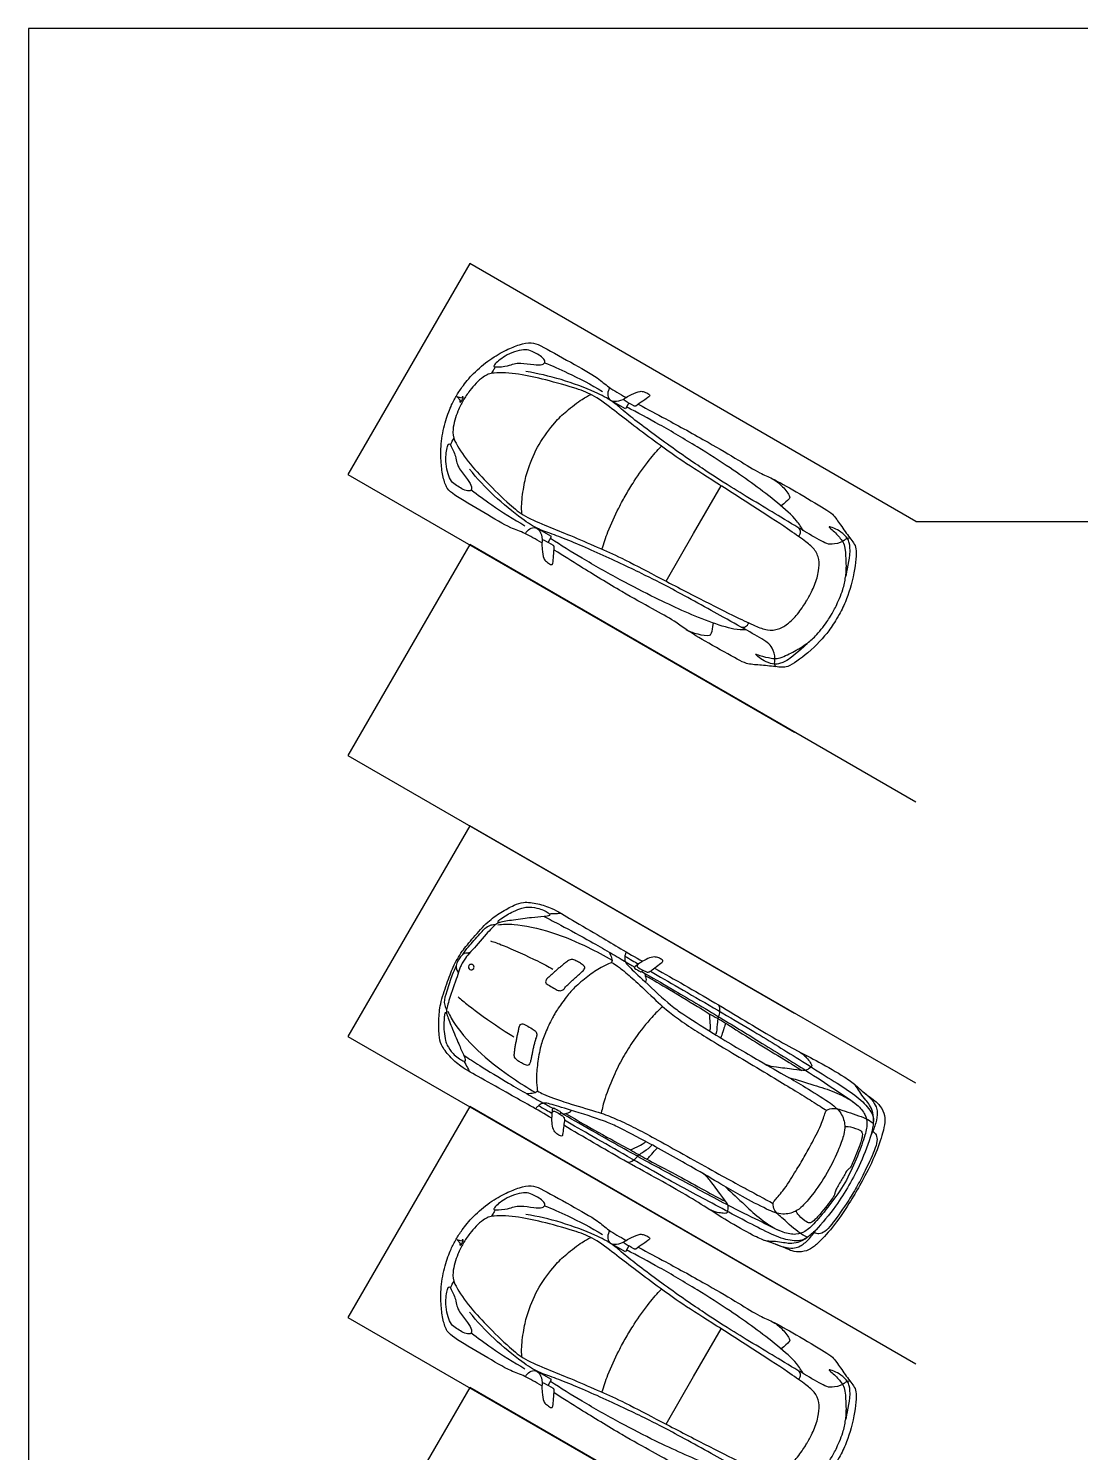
# Model space of a CAD drawing. Header units: millimetres. Extents: x 0 to 183, y -1 to 139.
# Drawn here: x 0.18 to 11.39, y 100.54 to 115.71 of the extents above; entities that cross this region are included whole.
import ezdxf

# ---------------------------------------------------------------- set-up
doc = ezdxf.new("R2010")
doc.units = ezdxf.units.MM
for name, color, linetype, true_color in [('AG-DIAGRAM', 7, 'Continuous', 0xfecc66), ('AG-LAYOUT', 7, 'Continuous', 0x66ccff), ('AG-TRANSPORT', 7, 'Continuous', 0x66ffff), ('X-VPRT', 6, 'Continuous', 0xff00ff)]:
    doc.layers.add(name, color=color, linetype=linetype, true_color=true_color)

msp = doc.modelspace()

# ---------------------------------------------------------------- linework, layer by layer
at = {"layer": 'AG-DIAGRAM'}
msp.add_lwpolyline([(9.634, 110.458), (15.73, 110.458)], dxfattribs=at)
at = {"layer": 'AG-LAYOUT'}
for points in [[(9.634, 110.458), (4.883, 113.202), (3.587, 110.958), (8.339, 108.215)], [(9.634, 107.467), (4.883, 110.21), (3.587, 107.966), (8.339, 105.223)], [(9.634, 104.475), (4.883, 107.218), (3.587, 104.975), (8.339, 102.232)], [(9.634, 101.484), (4.883, 104.227), (3.587, 101.983), (8.339, 99.24)], [(9.634, 98.492), (4.883, 101.235), (3.587, 98.992), (8.339, 96.248)]]:
    msp.add_lwpolyline(points, dxfattribs=at)
at = {"layer": 'AG-TRANSPORT'}
for points in [[(4.799, 111.77), (4.751, 111.782)], [(4.751, 111.782), (4.785, 111.746)], [(6.577, 111.719), (6.541, 111.656), (6.353, 111.764)], [(6.974, 109.821), (7.267, 110.329), (7.561, 110.837)], [(5.718, 110.233), (5.755, 110.295), (5.567, 110.403)], [(4.799, 102.795), (4.751, 102.807)], [(4.751, 102.807), (4.785, 102.771)], [(6.577, 102.744), (6.541, 102.682), (6.353, 102.789)], [(6.974, 100.846), (7.267, 101.354), (7.561, 101.862)], [(5.718, 101.258), (5.755, 101.32), (5.567, 101.428)]]:
    msp.add_lwpolyline(points, dxfattribs=at)
for start, end in [(150, 330), (330, 150)]:
    msp.add_arc((4.9, 105.713), 0.0294, start, end, dxfattribs=at)
for points, knots in [([(5.653, 110.228), (5.584, 110.267), (5.467, 110.339), (5.312, 110.384), (5.039, 110.55), (4.729, 110.73), (4.638, 110.803), (4.596, 110.932), (4.576, 111.083), (4.574, 111.285), (4.613, 111.505), (4.681, 111.682), (4.719, 111.754), (4.739, 111.789), (4.759, 111.823), (4.802, 111.893), (4.922, 112.039), (5.093, 112.183), (5.269, 112.283), (5.409, 112.341), (5.543, 112.369), (5.65, 112.327), (5.962, 112.148), (6.242, 111.995), (6.358, 111.884), (6.48, 111.817), (6.548, 111.778)], [-17.384286, -17.384286, -17.384286, -17.384286, -16.609426, -15.879892, -14.843538, -13.7547, -13.156896, -12.517001, -11.806577, -10.99345, -10.127832, -9.345538, -8.719658, -8.719658, -8.719658, -8.093778, -7.311484, -6.445866, -5.632739, -4.922314, -4.28242, -3.684616, -2.595778, -1.559424, -0.82989, -0.05503, -0.05503, -0.05503, -0.05503]), ([(5.155, 112.134), (5.18, 112.161), (5.277, 112.243), (5.469, 112.297), (5.551, 112.268), (5.662, 112.21), (5.694, 112.15), (5.651, 112.121), (5.565, 112.126), (5.428, 112.147), (5.355, 112.139), (5.29, 112.11), (5.171, 112.099), (5.131, 112.104), (5.144, 112.122), (5.155, 112.134)], [0, 0, 0, 0, 0.731056, 1.547526, 1.998622, 2.666628, 3.085441, 3.432069, 3.966879, 4.651187, 5.132542, 5.619067, 6.25391, 6.542166, 6.871363, 6.871363, 6.871363, 6.871363]), ([(8.48, 109.629), (8.485, 109.638), (8.497, 109.657), (8.564, 109.784), (8.603, 109.927), (8.61, 110.053), (8.557, 110.169), (8.441, 110.258), (8.258, 110.388), (7.891, 110.626), (7.469, 110.895), (7.115, 111.119), (6.885, 111.286), (6.63, 111.476), (6.429, 111.634), (6.214, 111.798), (6.018, 111.876), (5.688, 111.967), (5.417, 112.029), (5.145, 112.049), (5.022, 112.006), (4.88, 111.853), (4.836, 111.782), (4.814, 111.745)], [17.891792, 17.891792, 17.891792, 17.891792, 18.211015, 18.883423, 19.600099, 20.233564, 20.858866, 21.532373, 22.382362, 23.582949, 24.888632, 26.054363, 27.021713, 28.031907, 28.959895, 29.883623, 30.720383, 31.769336, 32.755486, 33.682725, 34.327617, 35.132888, 35.783584, 35.783584, 35.783584, 35.783584]), ([(5.156, 112.102), (5.15, 112.092), (5.137, 112.072), (5.122, 112.046), (5.114, 112.033)], [0, 0, 0, 0, 0.3396523, 0.7274045, 0.7274045, 0.7274045, 0.7274045]), ([(8.936, 110.277), (8.926, 110.279), (8.902, 110.282), (8.856, 110.236), (8.738, 110.206), (8.663, 110.226), (8.456, 110.346), (8.198, 110.502), (7.657, 110.825), (7.36, 111.02), (6.941, 111.308), (6.547, 111.608), (6.403, 111.742), (6.209, 111.843), (5.852, 111.978), (5.608, 112.032), (5.482, 112.053)], [0, 0, 0, 0, 0.312689, 0.762393, 1.376909, 1.880902, 2.728155, 3.760386, 5.182819, 6.288796, 7.616518, 8.880251, 9.629648, 10.453598, 11.571848, 12.696083, 12.696083, 12.696083, 12.696083]), ([(5.681, 112.147), (5.764, 112.113), (5.932, 112.039), (6.18, 111.914), (6.298, 111.842)], [0.020388, 0.020388, 0.020388, 0.020388, 0.951346, 2.116598, 2.116598, 2.116598, 2.116598]), ([(4.814, 111.745), (4.793, 111.708), (4.754, 111.635), (4.693, 111.435), (4.716, 111.307), (4.87, 111.082), (5.059, 110.878), (5.303, 110.638), (5.469, 110.507), (5.718, 110.403), (5.955, 110.308), (6.247, 110.182), (6.507, 110.066), (6.878, 109.871), (7.322, 109.64), (7.712, 109.442), (7.916, 109.348), (8.05, 109.293), (8.177, 109.304), (8.284, 109.373), (8.388, 109.478), (8.464, 109.601), (8.475, 109.62), (8.48, 109.629)], [35.783584, 35.783584, 35.783584, 35.783584, 36.434279, 37.23955, 37.884442, 38.811681, 39.797832, 40.846784, 41.683544, 42.607272, 43.535261, 44.545454, 45.512805, 46.678535, 47.984219, 49.184806, 50.034794, 50.708301, 51.333603, 51.967068, 52.683744, 53.356152, 53.675375, 53.675375, 53.675375, 53.675375]), ([(4.775, 111.736), (4.778, 111.732), (4.78, 111.729), (4.783, 111.726), (4.791, 111.732), (4.798, 111.741), (4.804, 111.751)], [-0.3027875, -0.3027875, -0.3027875, -0.3027875, -0.2625945, -0.2625945, -0.2625945, -0.1719803, -0.1719803, -0.1719803, -0.1719803]), ([(4.804, 111.751), (4.81, 111.762), (4.814, 111.772), (4.815, 111.782), (4.811, 111.783), (4.807, 111.783), (4.803, 111.784)], [0.1719803, 0.1719803, 0.1719803, 0.1719803, 0.2625945, 0.2625945, 0.2625945, 0.3027875, 0.3027875, 0.3027875, 0.3027875]), ([(5.623, 111.278), (5.67, 111.36), (5.785, 111.512), (5.908, 111.629), (6.077, 111.761), (6.141, 111.792), (6.173, 111.808)], [-3.14125, -3.14125, -3.14125, -3.14125, -2.179696, -1.413878, -0.593042, 0, 0, 0, 0]), ([(6.374, 111.882), (6.362, 111.862), (6.348, 111.818), (6.364, 111.744), (6.45, 111.728), (6.511, 111.751), (6.536, 111.77)], [0, 0, 0, 0, 0.476413, 0.939254, 1.439218, 2.001416, 2.001416, 2.001416, 2.001416]), ([(6.632, 111.687), (6.6, 111.705), (6.568, 111.724), (6.539, 111.74), (6.53, 111.746), (6.518, 111.759), (6.556, 111.783), (6.61, 111.812), (6.697, 111.849), (6.74, 111.838), (6.791, 111.816), (6.803, 111.799), (6.79, 111.781), (6.727, 111.738), (6.677, 111.703), (6.651, 111.686)], [0.041452, 0.041452, 0.041452, 0.041452, 0.408784, 0.408784, 0.408784, 0.647399, 0.902257, 1.350336, 1.955262, 2.342431, 2.763277, 2.990344, 3.226584, 3.732169, 4.256195, 4.256195, 4.256195, 4.256195]), ([(6.678, 111.704), (6.789, 111.645), (6.98, 111.545), (7.425, 111.301), (7.732, 111.119), (7.97, 110.97), (8.113, 110.914), (8.358, 110.776), (8.651, 110.601), (8.747, 110.538), (8.795, 110.477), (8.88, 110.35), (8.972, 110.23), (9.007, 110.165), (8.985, 109.893), (8.893, 109.603), (8.84, 109.505), (8.804, 109.442), (8.767, 109.38), (8.709, 109.284), (8.504, 109.059), (8.279, 108.905), (8.205, 108.902), (8.055, 108.922), (7.903, 108.932), (7.826, 108.943), (7.723, 108.994), (7.426, 109.161), (7.183, 109.304), (7.064, 109.401), (6.816, 109.532), (6.504, 109.707), (6.071, 109.971), (5.889, 110.085), (5.782, 110.153)], [-12.72119, -12.72119, -12.72119, -12.72119, -11.753926, -10.455281, -9.344977, -8.413743, -7.714264, -6.74431, -5.675796, -5.083367, -4.598335, -3.880282, -3.1678, -2.696792, -1.774782, -0.728823, 0, 0, 0, 0.728823, 1.774782, 2.696792, 3.1678, 3.880282, 4.598335, 5.083367, 5.675796, 6.74431, 7.714264, 8.413743, 9.344977, 10.455281, 11.753926, 12.72119, 12.72119, 12.72119, 12.72119]), ([(8.434, 110.359), (8.413, 110.396), (8.369, 110.473), (8.157, 110.666), (7.913, 110.848), (7.653, 111.032), (7.303, 111.255), (6.906, 111.49), (6.673, 111.614), (6.552, 111.676)], [0, 0, 0, 0, 0.646046, 1.600742, 2.612286, 3.62988, 4.800421, 6.034049, 7.173514, 7.173514, 7.173514, 7.173514]), ([(4.648, 111.255), (4.637, 111.22), (4.615, 111.096), (4.664, 110.902), (4.73, 110.846), (4.836, 110.779), (4.904, 110.781), (4.907, 110.833), (4.86, 110.905), (4.773, 111.013), (4.744, 111.08), (4.736, 111.151), (4.686, 111.26), (4.662, 111.292), (4.653, 111.271), (4.648, 111.255)], [0, 0, 0, 0, 0.731056, 1.547526, 1.998622, 2.666628, 3.085441, 3.432069, 3.966879, 4.651187, 5.132542, 5.619067, 6.25391, 6.542166, 6.871363, 6.871363, 6.871363, 6.871363]), ([(4.677, 111.271), (4.682, 111.281), (4.692, 111.302), (4.708, 111.329), (4.715, 111.342)], [0, 0, 0, 0, 0.3396523, 0.7274045, 0.7274045, 0.7274045, 0.7274045]), ([(5.44, 110.537), (5.437, 110.573), (5.432, 110.644), (5.462, 110.857), (5.502, 111.021), (5.576, 111.197), (5.623, 111.278)], [-6.2825, -6.2825, -6.2825, -6.2825, -5.689457, -4.868622, -4.102803, -3.14125, -3.14125, -3.14125, -3.14125]), ([(6.549, 110.744), (6.575, 110.789), (6.635, 110.89), (6.797, 111.12), (6.878, 111.207), (6.925, 111.258)], [-2.489076, -2.489076, -2.489076, -2.489076, -1.772371, -0.822774, 0, 0, 0, 0]), ([(8.146, 108.91), (8.14, 108.918), (8.125, 108.937), (8.142, 109), (8.11, 109.117), (8.054, 109.172), (7.847, 109.292), (7.583, 109.437), (7.033, 109.744), (6.715, 109.903), (6.257, 110.122), (5.8, 110.313), (5.612, 110.371), (5.427, 110.489), (5.132, 110.73), (4.963, 110.914), (4.881, 111.014)], [0, 0, 0, 0, 0.312689, 0.762393, 1.376909, 1.880902, 2.728155, 3.760386, 5.182819, 6.288796, 7.616518, 8.880251, 9.629648, 10.453598, 11.571848, 12.696083, 12.696083, 12.696083, 12.696083]), ([(8.115, 110.908), (8.16, 110.879), (8.214, 110.835), (8.304, 110.722), (8.279, 110.69), (8.244, 110.657), (8.201, 110.623)], [0, 0, 0, 0, 0.57673, 1.188876, 1.554535, 2.135081, 2.135081, 2.135081, 2.135081]), ([(4.9, 110.794), (4.971, 110.739), (5.118, 110.631), (5.351, 110.478), (5.472, 110.412)], [0.020388, 0.020388, 0.020388, 0.020388, 0.951346, 2.116598, 2.116598, 2.116598, 2.116598]), ([(6.292, 110.161), (6.312, 110.227), (6.348, 110.341), (6.466, 110.596), (6.523, 110.699), (6.549, 110.744)], [-4.978152, -4.978152, -4.978152, -4.978152, -4.155378, -3.205781, -2.489076, -2.489076, -2.489076, -2.489076]), ([(5.476, 110.327), (5.487, 110.347), (5.518, 110.381), (5.59, 110.404), (5.648, 110.338), (5.658, 110.274), (5.654, 110.242)], [0, 0, 0, 0, 0.476413, 0.939254, 1.439218, 2.001416, 2.001416, 2.001416, 2.001416]), ([(8.386, 110.388), (8.395, 110.376), (8.41, 110.346), (8.396, 110.311), (8.386, 110.297)], [0, 0, 0, 0, 0.3892369, 0.8014516, 0.8014516, 0.8014516, 0.8014516]), ([(8.76, 110.385), (8.789, 110.373), (8.833, 110.352), (8.91, 110.281), (8.929, 110.221), (8.944, 110.119), (8.88, 109.811), (8.888, 109.919), (8.893, 109.983), (8.885, 110.148), (8.87, 110.223), (8.825, 110.287), (8.756, 110.36), (8.69, 110.41), (8.739, 110.393), (8.76, 110.385)], [0, 0, 0, 0, 0.562578, 1.116806, 1.512502, 2.152326, 3.040175, 3.4018, 3.913663, 4.640467, 5.128197, 5.536126, 6.218216, 6.618198, 7.036082, 7.036082, 7.036082, 7.036082]), ([(5.774, 110.201), (5.742, 110.219), (5.71, 110.238), (5.681, 110.254), (5.672, 110.259), (5.655, 110.263), (5.652, 110.218), (5.654, 110.156), (5.665, 110.063), (5.697, 110.031), (5.742, 109.998), (5.762, 109.996), (5.771, 110.016), (5.777, 110.093), (5.782, 110.153), (5.784, 110.184)], [0.041452, 0.041452, 0.041452, 0.041452, 0.408784, 0.408784, 0.408784, 0.647399, 0.902257, 1.350336, 1.955262, 2.342431, 2.763277, 2.990344, 3.226584, 3.732169, 4.256195, 4.256195, 4.256195, 4.256195]), ([(7.825, 109.303), (7.782, 109.303), (7.693, 109.303), (7.421, 109.39), (7.141, 109.51), (6.852, 109.644), (6.483, 109.835), (6.081, 110.062), (5.857, 110.201), (5.743, 110.275)], [0, 0, 0, 0, 0.646046, 1.600742, 2.612286, 3.62988, 4.800421, 6.034049, 7.173514, 7.173514, 7.173514, 7.173514]), ([(8.477, 109.159), (8.515, 109.19), (8.583, 109.245), (8.691, 109.392), (8.717, 109.435), (8.742, 109.477), (8.767, 109.521), (8.791, 109.565), (8.863, 109.732), (8.878, 109.818), (8.886, 109.866)], [-3.880377, -3.880377, -3.880377, -3.880377, -3.187464, -2.330906, -1.940189, -1.940189, -1.940189, -1.549471, -0.692914, 0, 0, 0, 0]), ([(7.19, 109.305), (7.237, 109.281), (7.303, 109.256), (7.446, 109.235), (7.461, 109.273), (7.472, 109.32), (7.479, 109.374)], [0, 0, 0, 0, 0.57673, 1.188876, 1.554535, 2.135081, 2.135081, 2.135081, 2.135081]), ([(7.775, 109.331), (7.791, 109.329), (7.824, 109.331), (7.848, 109.361), (7.855, 109.377)], [0, 0, 0, 0, 0.3892369, 0.8014516, 0.8014516, 0.8014516, 0.8014516]), ([(7.966, 109.008), (7.99, 108.989), (8.03, 108.962), (8.13, 108.93), (8.192, 108.944), (8.288, 108.982), (8.522, 109.192), (8.433, 109.131), (8.379, 109.094), (8.233, 109.018), (8.161, 108.995), (8.083, 109.001), (7.985, 109.024), (7.908, 109.057), (7.948, 109.023), (7.966, 109.008)], [0, 0, 0, 0, 0.562578, 1.116806, 1.512502, 2.152326, 3.040175, 3.4018, 3.913663, 4.640467, 5.128197, 5.536126, 6.218216, 6.618198, 7.036082, 7.036082, 7.036082, 7.036082]), ([(4.752, 105.798), (4.769, 105.826), (4.803, 105.885), (4.926, 106.032), (5.07, 106.196), (5.211, 106.294), (5.354, 106.373), (5.455, 106.412), (5.614, 106.389), (5.767, 106.341), (5.979, 106.21), (6.276, 106.039), (6.487, 105.909), (6.646, 105.818), (6.724, 105.774)], [0, 0, 0, 0, 0.31317, 0.749157, 1.220198, 1.637784, 2.035792, 2.361968, 2.751553, 3.151136, 3.650507, 4.238154, 4.740912, 5.258968, 5.258968, 5.258968, 5.258968]), ([(5.206, 106.188), (5.2, 106.188), (5.189, 106.189), (5.184, 106.192), (5.184, 106.205), (5.218, 106.229), (5.283, 106.271), (5.348, 106.307), (5.441, 106.342), (5.495, 106.355), (5.619, 106.344), (5.706, 106.301), (5.735, 106.276), (5.737, 106.257), (5.692, 106.251), (5.675, 106.251)], [0.076448, 0.076448, 0.076448, 0.076448, 0.169912, 0.254035, 0.345026, 0.545478, 0.82381, 1.102629, 1.409875, 1.656542, 1.998436, 2.479135, 2.615945, 2.7207, 2.959773, 2.959773, 2.959773, 2.959773]), ([(5.728, 106.281), (5.754, 106.282), (5.806, 106.283), (5.837, 106.286), (5.852, 106.287)], [0, 0, 0, 0, 0.2780271, 0.4945497, 0.4945497, 0.4945497, 0.4945497]), ([(4.809, 105.847), (4.831, 105.879), (4.869, 105.931), (4.991, 106.064), (5.072, 106.156), (5.135, 106.165), (5.154, 106.168), (5.164, 106.169)], [0, 0, 0, 0, 0.311916, 0.739006, 1.089342, 1.326387, 1.493705, 1.493705, 1.493705, 1.493705]), ([(5.675, 106.251), (5.63, 106.247), (5.541, 106.239), (5.355, 106.215), (5.205, 106.191), (5.157, 106.17), (5.055, 106.059), (4.901, 105.88), (4.839, 105.813), (4.819, 105.78), (4.81, 105.765)], [2.959773, 2.959773, 2.959773, 2.959773, 3.324551, 3.765566, 4.148461, 4.366517, 4.750607, 5.246898, 5.544986, 5.775267, 5.775267, 5.775267, 5.775267]), ([(5.182, 106.164), (5.239, 106.169), (5.36, 106.178), (5.767, 106.094), (6.138, 105.929), (6.315, 105.836), (6.399, 105.787)], [0, 0, 0, 0, 0.416445, 1.054475, 1.700668, 2.241822, 2.241822, 2.241822, 2.241822]), ([(5.675, 106.251), (5.735, 106.22), (5.853, 106.161), (6.171, 105.986), (6.359, 105.878), (6.532, 105.776), (6.601, 105.734), (6.636, 105.713)], [0, 0, 0, 0, 0.449799, 1.047318, 1.526688, 1.965432, 2.310143, 2.310143, 2.310143, 2.310143]), ([(5.103, 105.992), (5.149, 105.977), (5.236, 105.949), (5.615, 105.776), (5.715, 105.721), (5.769, 105.691)], [0, 0, 0, 0, 0.381624, 1.014307, 1.445423, 1.445423, 1.445423, 1.445423]), ([(4.889, 105.868), (4.88, 105.865), (4.862, 105.86), (4.83, 105.864), (4.793, 105.842), (4.764, 105.791)], [-0.7832849, -0.7832849, -0.7832849, -0.7832849, -0.6178044, -0.4443146, 0, 0, 0, 0]), ([(6.367, 105.872), (6.379, 105.853), (6.393, 105.811), (6.402, 105.784), (6.396, 105.761), (6.376, 105.755), (6.271, 105.706), (6.141, 105.617), (5.996, 105.495), (5.903, 105.387), (5.808, 105.249), (5.791, 105.218), (5.783, 105.203)], [0, 0, 0, 0, 0.259849, 0.429993, 0.579219, 0.69615, 1.021832, 1.434575, 1.865112, 2.256044, 2.655661, 2.882585, 2.882585, 2.882585, 2.882585]), ([(6.549, 105.873), (6.545, 105.863), (6.537, 105.842), (6.532, 105.798), (6.538, 105.762), (6.59, 105.705), (6.751, 105.555), (7.023, 105.304), (7.153, 105.212), (7.49, 104.996), (7.956, 104.72), (8.258, 104.55), (8.457, 104.435), (8.703, 104.283), (8.845, 104.171), (8.886, 104.025), (8.869, 103.927), (8.817, 103.775), (8.738, 103.607), (8.69, 103.525)], [0, 0, 0, 0, 0.184261, 0.392413, 0.575799, 0.833104, 1.310419, 1.917921, 2.320885, 2.941993, 3.695454, 4.279483, 4.758598, 5.294378, 5.718211, 6.088209, 6.397173, 6.793689, 7.328757, 7.328757, 7.328757, 7.328757]), ([(6.536, 105.829), (6.562, 105.814), (6.608, 105.787), (6.658, 105.757), (6.68, 105.744)], [0.4540425, 0.4540425, 0.4540425, 0.4540425, 0.6006227, 0.7150624, 0.7150624, 0.7150624, 0.7150624]), ([(5.759, 104.103), (5.682, 104.148), (5.524, 104.24), (5.306, 104.358), (5.009, 104.529), (4.789, 104.647), (4.671, 104.756), (4.572, 104.882), (4.555, 104.99), (4.552, 105.153), (4.567, 105.324), (4.637, 105.53), (4.702, 105.71), (4.736, 105.77), (4.752, 105.798)], [-5.258968, -5.258968, -5.258968, -5.258968, -4.740912, -4.238154, -3.650507, -3.151136, -2.751553, -2.361968, -2.035792, -1.637784, -1.220198, -0.749157, -0.31317, 0, 0, 0, 0]), ([(4.738, 105.725), (4.722, 105.689), (4.695, 105.63), (4.641, 105.458), (4.602, 105.342), (4.626, 105.283), (4.633, 105.265), (4.637, 105.256)], [0, 0, 0, 0, 0.311916, 0.739006, 1.089342, 1.326387, 1.493705, 1.493705, 1.493705, 1.493705]), ([(4.81, 105.765), (4.801, 105.749), (4.782, 105.715), (4.756, 105.629), (4.677, 105.405), (4.632, 105.261), (4.638, 105.209), (4.693, 105.067), (4.765, 104.894), (4.802, 104.813), (4.821, 104.773)], [5.775267, 5.775267, 5.775267, 5.775267, 6.005548, 6.303636, 6.799926, 7.184016, 7.402072, 7.784968, 8.225982, 8.590761, 8.590761, 8.590761, 8.590761]), ([(4.764, 105.791), (4.734, 105.741), (4.734, 105.697), (4.754, 105.672), (4.758, 105.654), (4.76, 105.645)], [0, 0, 0, 0, 0.4443146, 0.6178044, 0.7832849, 0.7832849, 0.7832849, 0.7832849]), ([(6.394, 105.763), (6.416, 105.751), (6.461, 105.723), (6.555, 105.647), (6.692, 105.525), (6.914, 105.311), (6.993, 105.245), (7.151, 105.125), (7.334, 105.007), (7.564, 104.866), (8.127, 104.533), (8.509, 104.297), (8.645, 104.212), (8.685, 104.188)], [0, 0, 0, 0, 0.276688, 0.615201, 1.060592, 1.612504, 1.942861, 2.378103, 2.843005, 3.364562, 4.183329, 4.870194, 5.303436, 5.303436, 5.303436, 5.303436]), ([(6.68, 105.744), (6.673, 105.739), (6.663, 105.725), (6.672, 105.709), (6.728, 105.677), (6.75, 105.668), (6.784, 105.654), (6.817, 105.673), (6.871, 105.718), (6.927, 105.759), (6.945, 105.775), (6.931, 105.792), (6.895, 105.813), (6.85, 105.825), (6.781, 105.806), (6.722, 105.774), (6.709, 105.764), (6.645, 105.721), (6.635, 105.713), (6.637, 105.7)], [0.715062, 0.715062, 0.715062, 0.715062, 0.883101, 1.007976, 1.268906, 1.442012, 1.631477, 1.822469, 2.105561, 2.386023, 2.527924, 2.663049, 2.877487, 3.101801, 3.385128, 3.648654, 3.797956, 4.083934, 4.21726, 4.21726, 4.21726, 4.21726]), ([(6.7, 105.664), (6.702, 105.663), (6.706, 105.662), (6.716, 105.664), (6.723, 105.673), (6.727, 105.679)], [4.4870223, 4.4870223, 4.4870223, 4.4870223, 4.5782335, 4.6778283, 4.8018156, 4.8018156, 4.8018156, 4.8018156]), ([(6.851, 105.702), (7.067, 105.58), (7.475, 105.349), (8.09, 104.972), (8.367, 104.825), (8.6, 104.704), (8.866, 104.552), (8.992, 104.458), (9.06, 104.393), (9.179, 104.301), (9.243, 104.256), (9.303, 104.157), (9.307, 104.055), (9.281, 103.936), (9.203, 103.698), (9.064, 103.436), (9.028, 103.371), (9.01, 103.34)], [0, 0, 0, 0, 0.859617, 1.703194, 2.256197, 2.76668, 3.32231, 3.712008, 4.019643, 4.4017, 4.686773, 5.014551, 5.328015, 5.669825, 6.179207, 6.722529, 7.051928, 7.051928, 7.051928, 7.051928]), ([(6.715, 105.665), (6.827, 105.601), (7.04, 105.478), (7.569, 105.167), (7.986, 104.906), (8.5, 104.594), (8.789, 104.395), (9.006, 104.259), (9.1, 104.149), (9.121, 104.035), (9.088, 103.888), (8.965, 103.567), (8.878, 103.416)], [0.006545, 0.006545, 0.006545, 0.006545, 0.609149, 1.383577, 2.105261, 2.875347, 3.475055, 3.972617, 4.342592, 4.659921, 5.043789, 5.767616, 5.767616, 5.767616, 5.767616]), ([(6.744, 105.648), (6.749, 105.636), (6.756, 105.614), (6.765, 105.568), (6.755, 105.552)], [0, 0, 0, 0, 0.2456328, 0.5252418, 0.5252418, 0.5252418, 0.5252418]), ([(6.753, 105.622), (6.839, 105.573), (6.997, 105.483), (7.341, 105.275), (7.403, 105.236), (7.434, 105.216)], [0, 0, 0, 0, 0.546078, 1.166536, 1.498374, 1.498374, 1.498374, 1.498374]), ([(6.808, 105.669), (6.901, 105.615), (7.216, 105.432), (7.848, 105.067), (8.335, 104.765), (8.872, 104.43), (9.064, 104.295), (9.184, 104.147), (9.183, 104.051), (9.164, 103.924), (9.047, 103.616), (8.967, 103.467), (8.921, 103.391)], [0.924187, 0.924187, 0.924187, 0.924187, 1.359724, 2.276489, 3.058819, 3.840129, 4.332731, 4.749081, 5.037903, 5.393837, 5.961364, 6.478294, 6.478294, 6.478294, 6.478294]), ([(4.759, 105.397), (4.796, 105.365), (4.863, 105.304), (5.202, 105.062), (5.3, 105.003), (5.353, 104.971)], [0, 0, 0, 0, 0.381624, 1.014307, 1.445423, 1.445423, 1.445423, 1.445423]), ([(4.641, 105.21), (4.639, 105.215), (4.632, 105.224), (4.626, 105.227), (4.616, 105.221), (4.612, 105.18), (4.607, 105.102), (4.609, 105.028), (4.626, 104.929), (4.641, 104.877), (4.713, 104.774), (4.793, 104.721), (4.83, 104.708), (4.847, 104.715), (4.83, 104.757), (4.821, 104.773)], [0.076448, 0.076448, 0.076448, 0.076448, 0.169912, 0.254035, 0.345026, 0.545478, 0.82381, 1.102629, 1.409875, 1.656542, 1.998436, 2.479135, 2.615945, 2.7207, 2.959773, 2.959773, 2.959773, 2.959773]), ([(4.65, 105.243), (4.675, 105.191), (4.727, 105.081), (5.003, 104.771), (5.332, 104.533), (5.5, 104.426), (5.585, 104.377)], [0, 0, 0, 0, 0.416445, 1.054475, 1.700668, 2.241822, 2.241822, 2.241822, 2.241822]), ([(6.939, 105.292), (6.898, 105.255), (6.818, 105.181), (6.641, 104.956), (6.566, 104.836), (6.529, 104.772)], [0, 0, 0, 0, 0.405222, 0.933687, 1.403433, 1.403433, 1.403433, 1.403433]), ([(7.525, 105.315), (7.53, 105.309), (7.544, 105.296), (7.548, 105.226), (7.527, 105.178), (7.524, 105.156), (7.521, 105.128), (7.513, 105.023), (7.507, 105.008), (7.502, 104.998), (7.499, 104.994)], [0, 0, 0, 0, 0.157735, 0.418319, 0.647088, 0.788597, 0.963266, 1.285412, 1.416377, 1.537438, 1.537438, 1.537438, 1.537438]), ([(5.783, 105.203), (5.774, 105.188), (5.755, 105.158), (5.684, 105.007), (5.637, 104.872), (5.603, 104.686), (5.591, 104.529), (5.601, 104.413), (5.606, 104.393), (5.589, 104.377), (5.562, 104.37), (5.518, 104.362), (5.495, 104.362)], [2.882585, 2.882585, 2.882585, 2.882585, 3.10951, 3.509127, 3.900059, 4.330596, 4.743339, 5.069021, 5.185952, 5.335178, 5.505322, 5.765171, 5.765171, 5.765171, 5.765171]), ([(7.434, 105.216), (7.492, 105.184), (7.62, 105.111), (7.847, 104.961), (8.352, 104.659), (8.396, 104.628), (8.42, 104.613)], [1.498374, 1.498374, 1.498374, 1.498374, 1.944858, 2.496676, 3.250869, 3.538914, 3.538914, 3.538914, 3.538914]), ([(7.434, 105.216), (7.438, 105.183), (7.441, 105.12), (7.446, 105.055), (7.439, 105.04), (7.436, 105.033)], [0, 0, 0, 0, 0.3162138, 0.5658929, 0.7151934, 0.7151934, 0.7151934, 0.7151934]), ([(7.61, 105.115), (7.603, 105.097), (7.592, 105.064), (7.566, 104.989), (7.561, 104.968), (7.559, 104.958)], [0, 0, 0, 0, 0.2370934, 0.5132617, 0.6943625, 0.6943625, 0.6943625, 0.6943625]), ([(4.821, 104.773), (4.878, 104.736), (4.988, 104.663), (5.299, 104.475), (5.486, 104.367), (5.661, 104.268), (5.732, 104.228), (5.768, 104.209)], [2.959773, 2.959773, 2.959773, 2.959773, 3.409572, 4.007091, 4.486461, 4.925205, 5.269916, 5.269916, 5.269916, 5.269916]), ([(6.529, 104.772), (6.492, 104.708), (6.425, 104.583), (6.319, 104.317), (6.295, 104.211), (6.284, 104.157)], [1.403433, 1.403433, 1.403433, 1.403433, 1.873179, 2.401645, 2.806867, 2.806867, 2.806867, 2.806867]), ([(4.822, 104.711), (4.834, 104.689), (4.859, 104.643), (4.872, 104.615), (4.879, 104.601)], [0, 0, 0, 0, 0.2780271, 0.4945497, 0.4945497, 0.4945497, 0.4945497]), ([(8.28, 104.537), (8.37, 104.512), (8.546, 104.457), (8.769, 104.39), (8.9, 104.319), (8.962, 104.281)], [0, 0, 0, 0, 0.528492, 1.011124, 1.478162, 1.478162, 1.478162, 1.478162]), ([(9.181, 104.052), (9.186, 104.088), (9.184, 104.162), (9.145, 104.245), (9.101, 104.296), (9.046, 104.367), (9.011, 104.428), (8.985, 104.458), (8.972, 104.472)], [7.395575, 7.395575, 7.395575, 7.395575, 7.726418, 8.024297, 8.283949, 8.581881, 8.849816, 9.08905, 9.08905, 9.08905, 9.08905]), ([(5.603, 104.394), (5.625, 104.381), (5.671, 104.356), (5.784, 104.312), (5.959, 104.254), (6.255, 104.169), (6.352, 104.133), (6.534, 104.056), (6.728, 103.957), (6.965, 103.828), (7.535, 103.508), (7.931, 103.295), (8.072, 103.22), (8.113, 103.197)], [0, 0, 0, 0, 0.276688, 0.615201, 1.060592, 1.612504, 1.942861, 2.378103, 2.843005, 3.364562, 4.183329, 4.870194, 5.303436, 5.303436, 5.303436, 5.303436]), ([(9.075, 104.383), (9.109, 104.359), (9.166, 104.303), (9.215, 104.229), (9.226, 104.162), (9.213, 104.048), (9.177, 103.968), (9.157, 103.928)], [0, 0, 0, 0, 0.350791, 0.650805, 0.892992, 1.228402, 1.593476, 1.593476, 1.593476, 1.593476]), ([(8.69, 103.525), (8.643, 103.442), (8.537, 103.29), (8.431, 103.169), (8.354, 103.104), (8.208, 103.067), (8.04, 103.134), (7.785, 103.271), (7.586, 103.386), (7.288, 103.562), (6.816, 103.828), (6.46, 104.011), (6.315, 104.078), (5.962, 104.188), (5.751, 104.253), (5.677, 104.269), (5.642, 104.257), (5.606, 104.23), (5.592, 104.213), (5.585, 104.204)], [7.328757, 7.328757, 7.328757, 7.328757, 7.863824, 8.26034, 8.569304, 8.939302, 9.363135, 9.898915, 10.37803, 10.962059, 11.71552, 12.336628, 12.739592, 13.347094, 13.824409, 14.081714, 14.2651, 14.473252, 14.657513, 14.657513, 14.657513, 14.657513]), ([(5.617, 104.238), (5.643, 104.223), (5.69, 104.196), (5.74, 104.168), (5.763, 104.155)], [0.4540425, 0.4540425, 0.4540425, 0.4540425, 0.6006227, 0.7150624, 0.7150624, 0.7150624, 0.7150624]), ([(5.763, 104.155), (5.763, 104.164), (5.771, 104.18), (5.789, 104.18), (5.845, 104.147), (5.864, 104.133), (5.893, 104.111), (5.892, 104.073), (5.881, 104.003), (5.874, 103.935), (5.869, 103.911), (5.847, 103.914), (5.81, 103.935), (5.777, 103.968), (5.76, 104.037), (5.758, 104.104), (5.76, 104.121), (5.766, 104.197), (5.768, 104.21), (5.779, 104.214)], [0.715062, 0.715062, 0.715062, 0.715062, 0.883101, 1.007976, 1.268906, 1.442012, 1.631477, 1.822469, 2.105561, 2.386023, 2.527924, 2.663049, 2.877487, 3.101801, 3.385128, 3.648654, 3.797956, 4.083934, 4.21726, 4.21726, 4.21726, 4.21726]), ([(5.842, 104.178), (5.845, 104.177), (5.847, 104.174), (5.851, 104.164), (5.846, 104.154), (5.843, 104.148)], [4.4870223, 4.4870223, 4.4870223, 4.4870223, 4.5782335, 4.6778283, 4.8018156, 4.8018156, 4.8018156, 4.8018156]), ([(8.878, 103.416), (8.79, 103.265), (8.574, 102.998), (8.463, 102.896), (8.355, 102.857), (8.212, 102.884), (7.985, 103.004), (7.669, 103.154), (7.141, 103.443), (6.707, 103.674), (6.173, 103.977), (5.96, 104.1), (5.849, 104.164)], [5.767616, 5.767616, 5.767616, 5.767616, 6.491444, 6.875312, 7.19264, 7.562616, 8.060178, 8.659886, 9.429971, 10.151656, 10.926084, 11.528687, 11.528687, 11.528687, 11.528687]), ([(5.878, 104.148), (5.891, 104.15), (5.913, 104.155), (5.958, 104.17), (5.967, 104.187)], [0, 0, 0, 0, 0.2456328, 0.5252418, 0.5252418, 0.5252418, 0.5252418]), ([(8.434, 103.672), (8.463, 103.723), (8.519, 103.825), (8.624, 104.018), (8.666, 104.158), (8.682, 104.193), (8.77, 104.219), (8.88, 104.176), (9.101, 104.108), (9.151, 104.073), (9.181, 104.052)], [4.544525, 4.544525, 4.544525, 4.544525, 4.964104, 5.440801, 5.814516, 5.996036, 6.272631, 6.627456, 7.107094, 7.395575, 7.395575, 7.395575, 7.395575]), ([(9.01, 103.34), (8.992, 103.308), (8.953, 103.245), (8.797, 102.993), (8.629, 102.807), (8.539, 102.725), (8.448, 102.678), (8.333, 102.68), (8.262, 102.713), (8.123, 102.77), (8.033, 102.796), (7.888, 102.858), (7.624, 103.012), (7.402, 103.154), (7.137, 103.32), (6.502, 103.664), (6.098, 103.902), (5.885, 104.028)], [7.051928, 7.051928, 7.051928, 7.051928, 7.381326, 7.924649, 8.434031, 8.77584, 9.089305, 9.417083, 9.702155, 10.084212, 10.391847, 10.781546, 11.337175, 11.847658, 12.400662, 13.244238, 14.103855, 14.103855, 14.103855, 14.103855]), ([(8.921, 103.391), (8.878, 103.313), (8.789, 103.17), (8.581, 102.915), (8.481, 102.835), (8.397, 102.786), (8.21, 102.815), (7.996, 102.914), (7.438, 103.212), (6.933, 103.482), (6.301, 103.848), (5.985, 104.028), (5.892, 104.082)], [6.478294, 6.478294, 6.478294, 6.478294, 6.995224, 7.562751, 7.918685, 8.207507, 8.623857, 9.11646, 9.897769, 10.680099, 11.596864, 12.032401, 12.032401, 12.032401, 12.032401]), ([(5.905, 104.153), (5.99, 104.103), (6.147, 104.012), (6.499, 103.817), (6.565, 103.783), (6.597, 103.766)], [0, 0, 0, 0, 0.546078, 1.166536, 1.498374, 1.498374, 1.498374, 1.498374]), ([(8.878, 104.014), (8.89, 104.016), (8.916, 104.022), (9.015, 103.987), (9.07, 103.961), (9.062, 103.892), (9.028, 103.786), (8.949, 103.591), (8.927, 103.568), (8.894, 103.539), (8.871, 103.493), (8.849, 103.457), (8.839, 103.439)], [0, 0, 0, 0, 0.192723, 0.51675, 0.751213, 0.984838, 1.338061, 1.790915, 1.968741, 2.167465, 2.39505, 2.648248, 2.648248, 2.648248, 2.648248]), ([(6.597, 103.766), (6.627, 103.78), (6.683, 103.808), (6.743, 103.837), (6.752, 103.85), (6.757, 103.856)], [1.4983737, 1.4983737, 1.4983737, 1.4983737, 1.8145875, 2.0642666, 2.2135672, 2.2135672, 2.2135672, 2.2135672]), ([(9.174, 103.965), (9.189, 103.955), (9.219, 103.928), (9.225, 103.852), (9.193, 103.753), (9.08, 103.51), (9.023, 103.405), (8.992, 103.35)], [0, 0, 0, 0, 0.231373, 0.491376, 0.815053, 1.329369, 1.764655, 1.764655, 1.764655, 1.764655]), ([(6.557, 103.639), (6.565, 103.637), (6.583, 103.631), (6.646, 103.663), (6.676, 103.705), (6.694, 103.719), (6.717, 103.735), (6.804, 103.794), (6.814, 103.807), (6.82, 103.817), (6.822, 103.821)], [0, 0, 0, 0, 0.157735, 0.418319, 0.647088, 0.788597, 0.963266, 1.285412, 1.416377, 1.537438, 1.537438, 1.537438, 1.537438]), ([(6.597, 103.766), (6.654, 103.732), (6.781, 103.658), (7.024, 103.536), (7.538, 103.25), (7.588, 103.227), (7.612, 103.215)], [0, 0, 0, 0, 0.446484, 0.998302, 1.752496, 2.04054, 2.04054, 2.04054, 2.04054]), ([(6.773, 103.665), (6.785, 103.679), (6.808, 103.706), (6.859, 103.765), (6.875, 103.78), (6.883, 103.788)], [0, 0, 0, 0, 0.2370934, 0.5132617, 0.6943625, 0.6943625, 0.6943625, 0.6943625]), ([(8.478, 102.836), (8.446, 102.851), (8.39, 102.877), (8.221, 103.034), (8.128, 103.108), (8.107, 103.197), (8.129, 103.228), (8.23, 103.335), (8.344, 103.522), (8.405, 103.621), (8.434, 103.672)], [1.693475, 1.693475, 1.693475, 1.693475, 1.981956, 2.461594, 2.81642, 3.093014, 3.274534, 3.648249, 4.124947, 4.544525, 4.544525, 4.544525, 4.544525]), ([(8.839, 103.439), (8.828, 103.42), (8.808, 103.383), (8.78, 103.34), (8.771, 103.298), (8.762, 103.267), (8.633, 103.101), (8.558, 103.019), (8.502, 102.977), (8.452, 103.012), (8.371, 103.08), (8.364, 103.105), (8.36, 103.117)], [2.648248, 2.648248, 2.648248, 2.648248, 2.901445, 3.12903, 3.327754, 3.50558, 3.958434, 4.311657, 4.545283, 4.779745, 5.103772, 5.296495, 5.296495, 5.296495, 5.296495]), ([(5.653, 101.253), (5.584, 101.292), (5.467, 101.364), (5.312, 101.409), (5.039, 101.576), (4.729, 101.756), (4.638, 101.828), (4.596, 101.957), (4.576, 102.108), (4.574, 102.31), (4.613, 102.53), (4.681, 102.707), (4.719, 102.78), (4.739, 102.814), (4.759, 102.849), (4.802, 102.918), (4.922, 103.065), (5.093, 103.209), (5.269, 103.308), (5.409, 103.367), (5.543, 103.394), (5.65, 103.352), (5.962, 103.173), (6.242, 103.021), (6.358, 102.909), (6.48, 102.843), (6.548, 102.803)], [-17.384286, -17.384286, -17.384286, -17.384286, -16.609426, -15.879892, -14.843538, -13.7547, -13.156896, -12.517001, -11.806577, -10.99345, -10.127832, -9.345538, -8.719658, -8.719658, -8.719658, -8.093778, -7.311484, -6.445866, -5.632739, -4.922314, -4.28242, -3.684616, -2.595778, -1.559424, -0.82989, -0.05503, -0.05503, -0.05503, -0.05503]), ([(5.155, 103.16), (5.18, 103.187), (5.277, 103.268), (5.469, 103.322), (5.551, 103.293), (5.662, 103.235), (5.694, 103.175), (5.651, 103.146), (5.565, 103.152), (5.428, 103.172), (5.355, 103.164), (5.29, 103.135), (5.171, 103.124), (5.131, 103.129), (5.144, 103.147), (5.155, 103.16)], [0, 0, 0, 0, 0.731056, 1.547526, 1.998622, 2.666628, 3.085441, 3.432069, 3.966879, 4.651187, 5.132542, 5.619067, 6.25391, 6.542166, 6.871363, 6.871363, 6.871363, 6.871363]), ([(7.609, 103.373), (7.675, 103.308), (7.811, 103.183), (7.98, 103.023), (8.107, 102.945), (8.171, 102.911)], [0, 0, 0, 0, 0.528492, 1.011124, 1.478162, 1.478162, 1.478162, 1.478162]), ([(8.992, 103.35), (8.96, 103.296), (8.897, 103.194), (8.743, 102.974), (8.673, 102.898), (8.604, 102.865), (8.567, 102.877), (8.551, 102.885)], [1.764655, 1.764655, 1.764655, 1.764655, 2.19994, 2.714256, 3.037933, 3.297937, 3.529309, 3.529309, 3.529309, 3.529309]), ([(5.156, 103.127), (5.15, 103.117), (5.137, 103.098), (5.122, 103.071), (5.114, 103.058)], [0, 0, 0, 0, 0.3396523, 0.7274045, 0.7274045, 0.7274045, 0.7274045]), ([(5.681, 103.172), (5.764, 103.138), (5.932, 103.065), (6.18, 102.939), (6.298, 102.867)], [0.020388, 0.020388, 0.020388, 0.020388, 0.951346, 2.116598, 2.116598, 2.116598, 2.116598]), ([(8.48, 100.654), (8.485, 100.663), (8.497, 100.682), (8.564, 100.81), (8.603, 100.952), (8.61, 101.079), (8.557, 101.194), (8.441, 101.283), (8.258, 101.413), (7.891, 101.652), (7.469, 101.92), (7.115, 102.144), (6.885, 102.312), (6.63, 102.502), (6.429, 102.659), (6.214, 102.823), (6.018, 102.901), (5.688, 102.992), (5.417, 103.054), (5.145, 103.074), (5.022, 103.031), (4.88, 102.878), (4.836, 102.808), (4.814, 102.771)], [17.891792, 17.891792, 17.891792, 17.891792, 18.211015, 18.883423, 19.600099, 20.233564, 20.858866, 21.532373, 22.382362, 23.582949, 24.888632, 26.054363, 27.021713, 28.031907, 28.959895, 29.883623, 30.720383, 31.769336, 32.755486, 33.682725, 34.327617, 35.132888, 35.783584, 35.783584, 35.783584, 35.783584]), ([(8.936, 101.302), (8.926, 101.304), (8.902, 101.307), (8.856, 101.261), (8.738, 101.231), (8.663, 101.251), (8.456, 101.371), (8.198, 101.527), (7.657, 101.85), (7.36, 102.045), (6.941, 102.333), (6.547, 102.633), (6.403, 102.767), (6.209, 102.868), (5.852, 103.003), (5.608, 103.058), (5.482, 103.078)], [0, 0, 0, 0, 0.312689, 0.762393, 1.376909, 1.880902, 2.728155, 3.760386, 5.182819, 6.288796, 7.616518, 8.880251, 9.629648, 10.453598, 11.571848, 12.696083, 12.696083, 12.696083, 12.696083]), ([(4.804, 102.777), (4.81, 102.787), (4.814, 102.798), (4.815, 102.808), (4.811, 102.808), (4.807, 102.809), (4.803, 102.809)], [0.1719803, 0.1719803, 0.1719803, 0.1719803, 0.2625945, 0.2625945, 0.2625945, 0.3027875, 0.3027875, 0.3027875, 0.3027875]), ([(5.623, 102.304), (5.67, 102.385), (5.785, 102.537), (5.908, 102.654), (6.077, 102.786), (6.141, 102.818), (6.173, 102.833)], [-3.14125, -3.14125, -3.14125, -3.14125, -2.179696, -1.413878, -0.593042, 0, 0, 0, 0]), ([(6.374, 102.907), (6.362, 102.888), (6.348, 102.843), (6.364, 102.769), (6.45, 102.753), (6.511, 102.776), (6.536, 102.795)], [0, 0, 0, 0, 0.476413, 0.939254, 1.439218, 2.001416, 2.001416, 2.001416, 2.001416]), ([(6.632, 102.712), (6.6, 102.731), (6.568, 102.749), (6.539, 102.766), (6.53, 102.771), (6.518, 102.784), (6.556, 102.808), (6.61, 102.838), (6.697, 102.874), (6.74, 102.863), (6.791, 102.841), (6.803, 102.824), (6.79, 102.806), (6.727, 102.763), (6.677, 102.728), (6.651, 102.711)], [0.041452, 0.041452, 0.041452, 0.041452, 0.408784, 0.408784, 0.408784, 0.647399, 0.902257, 1.350336, 1.955262, 2.342431, 2.763277, 2.990344, 3.226584, 3.732169, 4.256195, 4.256195, 4.256195, 4.256195]), ([(8.01, 102.807), (8.029, 102.803), (8.068, 102.795), (8.139, 102.795), (8.227, 102.782), (8.293, 102.77), (8.385, 102.778), (8.45, 102.813), (8.478, 102.836)], [0, 0, 0, 0, 0.239235, 0.50717, 0.805102, 1.064753, 1.362633, 1.693475, 1.693475, 1.693475, 1.693475]), ([(8.139, 102.762), (8.177, 102.745), (8.253, 102.723), (8.342, 102.718), (8.406, 102.741), (8.498, 102.81), (8.549, 102.881), (8.574, 102.918)], [0, 0, 0, 0, 0.350791, 0.650805, 0.892992, 1.228402, 1.593476, 1.593476, 1.593476, 1.593476]), ([(4.814, 102.771), (4.793, 102.733), (4.754, 102.66), (4.693, 102.46), (4.716, 102.332), (4.87, 102.107), (5.059, 101.903), (5.303, 101.663), (5.469, 101.532), (5.718, 101.428), (5.955, 101.333), (6.247, 101.207), (6.507, 101.092), (6.878, 100.896), (7.322, 100.666), (7.712, 100.467), (7.916, 100.373), (8.05, 100.318), (8.177, 100.329), (8.284, 100.398), (8.388, 100.503), (8.464, 100.626), (8.475, 100.645), (8.48, 100.654)], [35.783584, 35.783584, 35.783584, 35.783584, 36.434279, 37.23955, 37.884442, 38.811681, 39.797832, 40.846784, 41.683544, 42.607272, 43.535261, 44.545454, 45.512805, 46.678535, 47.984219, 49.184806, 50.034794, 50.708301, 51.333603, 51.967068, 52.683744, 53.356152, 53.675375, 53.675375, 53.675375, 53.675375]), ([(4.775, 102.761), (4.778, 102.757), (4.78, 102.754), (4.783, 102.751), (4.791, 102.757), (4.798, 102.766), (4.804, 102.777)], [-0.3027875, -0.3027875, -0.3027875, -0.3027875, -0.2625945, -0.2625945, -0.2625945, -0.1719803, -0.1719803, -0.1719803, -0.1719803]), ([(6.678, 102.729), (6.789, 102.67), (6.98, 102.57), (7.425, 102.326), (7.732, 102.144), (7.97, 101.995), (8.113, 101.94), (8.358, 101.801), (8.651, 101.627), (8.747, 101.563), (8.795, 101.502), (8.88, 101.375), (8.972, 101.255), (9.007, 101.19), (8.985, 100.919), (8.893, 100.628), (8.84, 100.53), (8.804, 100.467), (8.767, 100.405), (8.709, 100.31), (8.504, 100.084), (8.279, 99.93), (8.205, 99.928), (8.055, 99.947), (7.903, 99.957), (7.826, 99.968), (7.723, 100.02), (7.426, 100.186), (7.183, 100.329), (7.064, 100.426), (6.816, 100.557), (6.504, 100.732), (6.071, 100.996), (5.889, 101.11), (5.782, 101.178)], [-12.72119, -12.72119, -12.72119, -12.72119, -11.753926, -10.455281, -9.344977, -8.413743, -7.714264, -6.74431, -5.675796, -5.083367, -4.598335, -3.880282, -3.1678, -2.696792, -1.774782, -0.728823, 0, 0, 0, 0.728823, 1.774782, 2.696792, 3.1678, 3.880282, 4.598335, 5.083367, 5.675796, 6.74431, 7.714264, 8.413743, 9.344977, 10.455281, 11.753926, 12.72119, 12.72119, 12.72119, 12.72119]), ([(8.434, 101.385), (8.413, 101.421), (8.369, 101.499), (8.157, 101.691), (7.913, 101.873), (7.653, 102.057), (7.303, 102.28), (6.906, 102.515), (6.673, 102.639), (6.552, 102.702)], [0, 0, 0, 0, 0.646046, 1.600742, 2.612286, 3.62988, 4.800421, 6.034049, 7.173514, 7.173514, 7.173514, 7.173514]), ([(4.677, 102.296), (4.682, 102.307), (4.692, 102.328), (4.708, 102.354), (4.715, 102.367)], [0, 0, 0, 0, 0.3396523, 0.7274045, 0.7274045, 0.7274045, 0.7274045]), ([(4.648, 102.281), (4.637, 102.246), (4.615, 102.121), (4.664, 101.927), (4.73, 101.871), (4.836, 101.804), (4.904, 101.806), (4.907, 101.858), (4.86, 101.93), (4.773, 102.038), (4.744, 102.105), (4.736, 102.176), (4.686, 102.285), (4.662, 102.317), (4.653, 102.296), (4.648, 102.281)], [0, 0, 0, 0, 0.731056, 1.547526, 1.998622, 2.666628, 3.085441, 3.432069, 3.966879, 4.651187, 5.132542, 5.619067, 6.25391, 6.542166, 6.871363, 6.871363, 6.871363, 6.871363]), ([(5.44, 101.562), (5.437, 101.598), (5.432, 101.669), (5.462, 101.882), (5.502, 102.046), (5.576, 102.222), (5.623, 102.304)], [-6.2825, -6.2825, -6.2825, -6.2825, -5.689457, -4.868622, -4.102803, -3.14125, -3.14125, -3.14125, -3.14125]), ([(6.549, 101.769), (6.575, 101.814), (6.635, 101.915), (6.797, 102.145), (6.878, 102.232), (6.925, 102.283)], [-2.489076, -2.489076, -2.489076, -2.489076, -1.772371, -0.822774, 0, 0, 0, 0]), ([(8.146, 99.935), (8.14, 99.943), (8.125, 99.962), (8.142, 100.025), (8.11, 100.142), (8.054, 100.198), (7.847, 100.317), (7.583, 100.462), (7.033, 100.769), (6.715, 100.929), (6.257, 101.147), (5.8, 101.339), (5.612, 101.396), (5.427, 101.514), (5.132, 101.755), (4.963, 101.939), (4.881, 102.039)], [0, 0, 0, 0, 0.312689, 0.762393, 1.376909, 1.880902, 2.728155, 3.760386, 5.182819, 6.288796, 7.616518, 8.880251, 9.629648, 10.453598, 11.571848, 12.696083, 12.696083, 12.696083, 12.696083]), ([(8.115, 101.933), (8.16, 101.905), (8.214, 101.86), (8.304, 101.747), (8.279, 101.715), (8.244, 101.682), (8.201, 101.648)], [0, 0, 0, 0, 0.57673, 1.188876, 1.554535, 2.135081, 2.135081, 2.135081, 2.135081]), ([(4.9, 101.819), (4.971, 101.764), (5.118, 101.656), (5.351, 101.503), (5.472, 101.437)], [0.020388, 0.020388, 0.020388, 0.020388, 0.951346, 2.116598, 2.116598, 2.116598, 2.116598]), ([(6.292, 101.187), (6.312, 101.252), (6.348, 101.366), (6.466, 101.622), (6.523, 101.724), (6.549, 101.769)], [-4.978152, -4.978152, -4.978152, -4.978152, -4.155378, -3.205781, -2.489076, -2.489076, -2.489076, -2.489076]), ([(5.476, 101.352), (5.487, 101.372), (5.518, 101.406), (5.59, 101.429), (5.648, 101.363), (5.658, 101.299), (5.654, 101.267)], [0, 0, 0, 0, 0.476413, 0.939254, 1.439218, 2.001416, 2.001416, 2.001416, 2.001416]), ([(5.774, 101.226), (5.742, 101.244), (5.71, 101.263), (5.681, 101.279), (5.672, 101.284), (5.655, 101.288), (5.652, 101.243), (5.654, 101.181), (5.665, 101.089), (5.697, 101.057), (5.742, 101.023), (5.762, 101.021), (5.771, 101.042), (5.777, 101.118), (5.782, 101.178), (5.784, 101.209)], [0.041452, 0.041452, 0.041452, 0.041452, 0.408784, 0.408784, 0.408784, 0.647399, 0.902257, 1.350336, 1.955262, 2.342431, 2.763277, 2.990344, 3.226584, 3.732169, 4.256195, 4.256195, 4.256195, 4.256195]), ([(7.825, 100.328), (7.782, 100.328), (7.693, 100.328), (7.421, 100.415), (7.141, 100.536), (6.852, 100.669), (6.483, 100.86), (6.081, 101.087), (5.857, 101.226), (5.743, 101.3)], [0, 0, 0, 0, 0.646046, 1.600742, 2.612286, 3.62988, 4.800421, 6.034049, 7.173514, 7.173514, 7.173514, 7.173514]), ([(8.386, 101.414), (8.395, 101.401), (8.41, 101.371), (8.396, 101.336), (8.386, 101.322)], [0, 0, 0, 0, 0.3892369, 0.8014516, 0.8014516, 0.8014516, 0.8014516]), ([(8.76, 101.41), (8.789, 101.398), (8.833, 101.377), (8.91, 101.306), (8.929, 101.246), (8.944, 101.144), (8.88, 100.836), (8.888, 100.944), (8.893, 101.009), (8.885, 101.173), (8.87, 101.248), (8.825, 101.312), (8.756, 101.385), (8.69, 101.436), (8.739, 101.418), (8.76, 101.41)], [0, 0, 0, 0, 0.562578, 1.116806, 1.512502, 2.152326, 3.040175, 3.4018, 3.913663, 4.640467, 5.128197, 5.536126, 6.218216, 6.618198, 7.036082, 7.036082, 7.036082, 7.036082]), ([(8.477, 100.184), (8.515, 100.215), (8.583, 100.271), (8.691, 100.417), (8.717, 100.46), (8.742, 100.503), (8.767, 100.546), (8.791, 100.59), (8.863, 100.757), (8.878, 100.843), (8.886, 100.892)], [-3.880377, -3.880377, -3.880377, -3.880377, -3.187464, -2.330906, -1.940189, -1.940189, -1.940189, -1.549471, -0.692914, 0, 0, 0, 0])]:
    msp.add_open_spline(points, degree=3, knots=knots, dxfattribs=at)
for points, degree in [([(4.785, 111.746), (4.782, 111.742), (4.779, 111.738), (4.775, 111.736)], 3), ([(4.803, 111.784), (4.803, 111.779), (4.801, 111.775), (4.799, 111.77)], 3), ([(6.651, 111.686), (6.643, 111.68), (6.632, 111.687)], 2), ([(5.784, 110.184), (5.785, 110.194), (5.774, 110.201)], 2), ([(8.891, 109.984), (8.891, 109.976), (8.891, 109.967), (8.89, 109.959)], 3), ([(8.378, 109.096), (8.385, 109.1), (8.393, 109.104), (8.399, 109.109)], 3), ([(5.733, 105.612), (5.744, 105.622), (5.764, 105.641), (5.795, 105.669), (5.827, 105.696), (5.859, 105.723), (5.892, 105.75), (5.924, 105.776), (5.962, 105.799), (6.004, 105.786), (6.041, 105.767), (6.082, 105.743), (6.12, 105.711), (6.09, 105.671), (6.059, 105.644), (6.027, 105.616), (5.995, 105.589), (5.964, 105.56), (5.934, 105.531), (5.904, 105.502), (5.879, 105.466), (5.836, 105.457), (5.798, 105.477), (5.727, 105.518), (5.684, 105.543), (5.7, 105.586), (5.722, 105.603), (5.733, 105.612)], 3), ([(6.637, 105.7), (6.658, 105.688), (6.679, 105.676), (6.7, 105.664)], 3), ([(5.403, 105.041), (5.401, 105.028), (5.394, 105), (5.386, 104.959), (5.378, 104.918), (5.37, 104.877), (5.364, 104.835), (5.358, 104.794), (5.356, 104.75), (5.388, 104.719), (5.424, 104.698), (5.465, 104.674), (5.511, 104.657), (5.531, 104.703), (5.539, 104.744), (5.547, 104.785), (5.555, 104.826), (5.564, 104.867), (5.575, 104.908), (5.584, 104.949), (5.603, 104.988), (5.59, 105.03), (5.553, 105.053), (5.482, 105.094), (5.439, 105.119), (5.409, 105.083), (5.406, 105.055), (5.403, 105.041)], 3), ([(8.392, 104.812), (8.446, 104.775), (8.482, 104.736), (8.521, 104.682), (8.528, 104.662), (8.523, 104.648), (8.503, 104.636), (8.463, 104.609), (8.44, 104.61), (8.356, 104.621), (8.123, 104.649), (8.083, 104.654), (8.033, 104.677)], 3), ([(5.779, 104.214), (5.8, 104.202), (5.821, 104.19), (5.842, 104.178)], 3), ([(7.426, 103.139), (7.485, 103.111), (7.537, 103.099), (7.603, 103.092), (7.624, 103.096), (7.633, 103.108), (7.634, 103.13), (7.637, 103.179), (7.625, 103.199), (7.573, 103.266), (7.433, 103.453), (7.409, 103.485), (7.363, 103.517)], 3), ([(4.803, 102.809), (4.803, 102.805), (4.801, 102.8), (4.799, 102.795)], 3), ([(4.785, 102.771), (4.782, 102.767), (4.779, 102.764), (4.775, 102.761)], 3), ([(6.651, 102.711), (6.643, 102.706), (6.632, 102.712)], 2), ([(5.784, 101.209), (5.785, 101.219), (5.774, 101.226)], 2), ([(8.891, 101.01), (8.891, 101.001), (8.891, 100.992), (8.89, 100.984)], 3)]:
    msp.add_open_spline(points, degree=degree, dxfattribs=at)
at = {"layer": 'X-VPRT'}
msp.add_lwpolyline([(0.184, 115.705), (0.184, 92.845), (45.904, 92.845), (45.904, 115.705)], close=True, dxfattribs=at)

doc.saveas('drawing.dxf')
